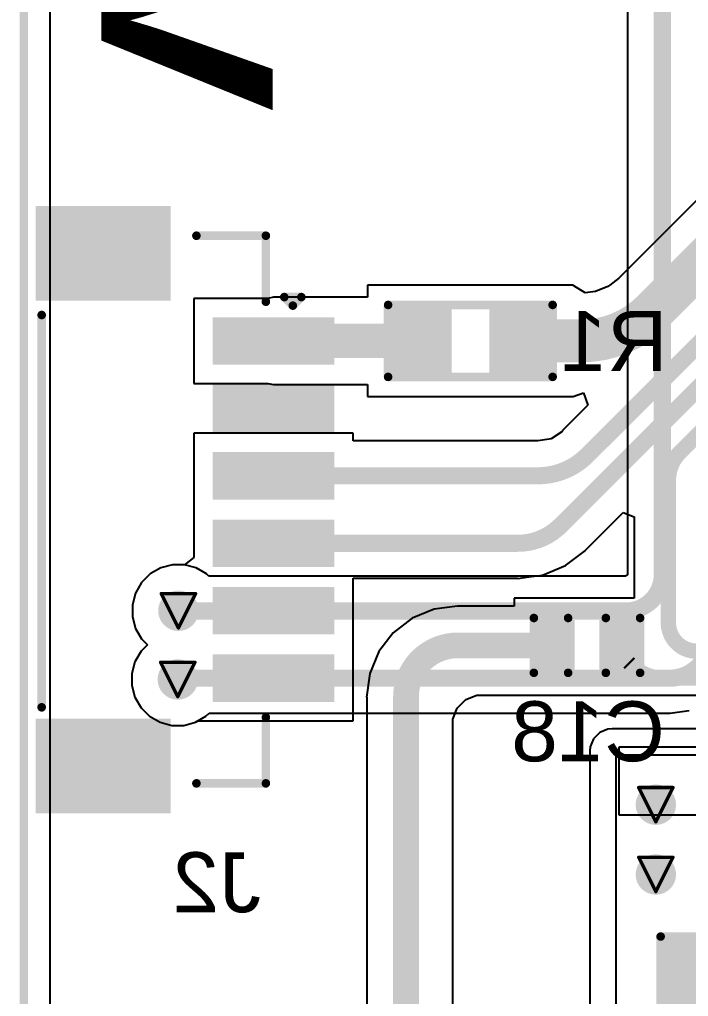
# Model space of a CAD drawing. Header units: inches. Extents: x -18 to 217, y -14 to 159.
# Drawn here: x -6.9 to 3.01, y 31.23 to 45.71 of the extents above; entities that cross this region are included whole.
import ezdxf

# ---------------------------------------------------------------- set-up
doc = ezdxf.new("R2010")
doc.units = ezdxf.units.IN
for name, color, linetype in [('Board Outline', 216, 'Continuous'), ('Bottom Layer', 5, 'Continuous'), ('Bottom Overlay', 54, 'Continuous'), ('Bottom Paste', 16, 'Continuous'), ('Bottom Solder', 6, 'Continuous'), ('Drill Drawing', 1, 'Continuous'), ('Top Layer', 1, 'Continuous'), ('Via Holes', 16, 'Continuous')]:
    doc.layers.add(name, color=color, linetype=linetype)
doc.styles.add('Arial', font='', dxfattribs={"height": 0.2})
doc.styles.add('Arial Black_Bold', font='', dxfattribs={"height": 0.2})
doc.styles.get('Arial').set_extended_font_data('Arial')
doc.styles.get('Arial Black_Bold').set_extended_font_data('Arial Black', bold=True)

# ---------------------------------------------------------------- blocks, each defined once
blk = doc.blocks.new('R___0603_B_69')
at = {"layer": 'Bottom Layer'}
for points in [[(-1.143, -0.4445), (-1.143, 0.4445), (-0.3809999999999999, 0.4445), (-0.3809999999999999, -0.4445)], [(0.3809999999999999, -0.4445), (0.3809999999999999, 0.4445), (1.143, 0.4445), (1.143, -0.4445)]]:
    blk.add_hatch(color=5, dxfattribs=at).paths.add_polyline_path(points)
at = {"layer": 'Bottom Paste'}
for points in [[(-1.143, -0.4445), (-1.143, 0.4445), (-0.3809999999999999, 0.4445), (-0.3809999999999999, -0.4445)], [(0.3809999999999999, -0.4445), (0.3809999999999999, 0.4445), (1.143, 0.4445), (1.143, -0.4445)]]:
    blk.add_hatch(color=16, dxfattribs=at).paths.add_polyline_path(points)
at = {"layer": 'Bottom Solder'}
for points in [[(-1.2446, -0.5460999999999999), (-1.2446, 0.5460999999999999), (-0.2794, 0.5460999999999999), (-0.2794, -0.5460999999999999)], [(0.2794, -0.5460999999999999), (0.2794, 0.5460999999999999), (1.2446, 0.5460999999999999), (1.2446, -0.5460999999999999)]]:
    blk.add_hatch(color=6, dxfattribs=at).paths.add_polyline_path(points)
at = {"layer": 'Bottom Overlay', "const_width": 0.127}
for points in [[(-1.2192, 0.53340254), (1.21919492, 0.53340508)], [(-1.2192, -0.53339492), (-1.2192, 0.53340254)], [(1.21919492, 0.53340508), (1.2192, -0.53339492)], [(-1.2192, -0.53339492), (1.2192, -0.53339492)]]:
    blk.add_lwpolyline(points, dxfattribs=at)
at = {"layer": 'Bottom Overlay', "const_width": 0.0635}
for points in [[(-1.25095, 0.53340254, 1), (-1.18745, 0.53340254, 1)], [(-1.25095, 0.53340254, 1), (-1.18745, 0.53340254, 1)], [(1.18744492, 0.53340508, 1), (1.25094492, 0.53340508, 1)], [(1.18744492, 0.53340508, 1), (1.25094492, 0.53340508, 1)], [(-1.25095, -0.53339492, 1), (-1.18745, -0.53339492, 1)], [(-1.25095, -0.53339492, 1), (-1.18745, -0.53339492, 1)], [(1.18745, -0.53339492, 1), (1.25095, -0.53339492, 1)], [(1.18745, -0.53339492, 1), (1.25095, -0.53339492, 1)]]:
    blk.add_lwpolyline(points, format="xyb", close=True, dxfattribs=at)
blk = doc.blocks.new('V________T______B_70')
at = {"layer": 'Bottom Layer'}
for points in [[(-2.7499945, 2.06249397), (-2.2499955, 2.06249397), (-2.2499955, 0.46249463), (-2.7499945, 0.46249463)], [(-1.7499965, 2.06249651), (-1.2499975, 2.06249651), (-1.2499975, 0.46249717), (-1.7499965, 0.46249717)], [(-0.7499908799999999, 2.06249397), (-0.24999188, 2.06249397), (-0.24999188, 0.46249463), (-0.7499908799999999, 0.46249463)], [(0.2499995, 2.06249651), (0.7499985, 2.06249651), (0.7499985, 0.46249717), (0.2499995, 0.46249717)], [(1.25000258, 2.06249651), (1.75000158, 2.06249651), (1.75000158, 0.46249717), (1.25000258, 0.46249717)], [(2.25000312, 2.06249651), (2.75000212, 2.06249651), (2.75000212, 0.46249717), (2.25000312, 0.46249717)], [(-4.39999755, -0.36249991), (-3.199997409999999, -0.36249991), (-3.199997409999999, -2.16249885), (-4.39999755, -2.16249885)], [(3.20000249, -0.36250245), (4.400002629999999, -0.36250245), (4.400002629999999, -2.16250139), (3.20000249, -2.16250139)]]:
    blk.add_hatch(color=5, dxfattribs=at).paths.add_polyline_path(points)
at = {"layer": 'Bottom Paste'}
for points in [[(-2.7499945, 2.06249397), (-2.2499955, 2.06249397), (-2.2499955, 0.46249463), (-2.7499945, 0.46249463)], [(-1.7499965, 2.06249651), (-1.2499975, 2.06249651), (-1.2499975, 0.46249717), (-1.7499965, 0.46249717)], [(-0.7499908799999999, 2.06249397), (-0.24999188, 2.06249397), (-0.24999188, 0.46249463), (-0.7499908799999999, 0.46249463)], [(0.2499995, 2.06249651), (0.7499985, 2.06249651), (0.7499985, 0.46249717), (0.2499995, 0.46249717)], [(1.25000258, 2.06249651), (1.75000158, 2.06249651), (1.75000158, 0.46249717), (1.25000258, 0.46249717)], [(2.25000312, 2.06249651), (2.75000212, 2.06249651), (2.75000212, 0.46249717), (2.25000312, 0.46249717)], [(-4.39999755, -0.36249991), (-3.199997409999999, -0.36249991), (-3.199997409999999, -2.16249885), (-4.39999755, -2.16249885)], [(3.20000249, -0.36250245), (4.400002629999999, -0.36250245), (4.400002629999999, -2.16250139), (3.20000249, -2.16250139)]]:
    blk.add_hatch(color=16, dxfattribs=at).paths.add_polyline_path(points)
at = {"layer": 'Bottom Solder'}
for points in [[(-2.8515945, 2.16409397), (-2.1483955, 2.16409397), (-2.1483955, 0.3608946299999999), (-2.8515945, 0.3608946299999999)], [(-1.8515965, 2.16409651), (-1.1483975, 2.16409651), (-1.1483975, 0.36089717), (-1.8515965, 0.36089717)], [(-0.8515908799999999, 2.16409397), (-0.14839188, 2.16409397), (-0.14839188, 0.3608946299999999), (-0.8515908799999999, 0.3608946299999999)], [(0.1483995, 2.16409651), (0.8515985, 2.16409651), (0.8515985, 0.36089717), (0.1483995, 0.36089717)], [(1.14840258, 2.16409651), (1.85160158, 2.16409651), (1.85160158, 0.36089717), (1.14840258, 0.36089717)], [(2.14840312, 2.16409651), (2.85160212, 2.16409651), (2.85160212, 0.36089717), (2.14840312, 0.36089717)], [(-4.50159755, -0.26089991), (-3.09839741, -0.26089991), (-3.09839741, -2.26409885), (-4.50159755, -2.26409885)], [(3.09840249, -0.26090245), (4.50160263, -0.26090245), (4.50160263, -2.26410139), (3.09840249, -2.26410139)]]:
    blk.add_hatch(color=6, dxfattribs=at).paths.add_polyline_path(points)
at = {"layer": 'Bottom Overlay', "const_width": 0.127}
for points in [[(-3.02259746, 1.54939746), (-3.14959746, 1.67639492)], [(-3.14959746, 1.42239492), (-3.14959746, 1.67639492)], [(-3.14959746, 1.42239492), (-3.02259746, 1.54939746)], [(-4.05920194, 0.120396), (-4.0591994, 1.1499977)], [(-3.08040024, 1.14999516), (-4.0591994, 1.1499977)], [(4.059204479999999, 1.15000024), (3.0804104, 1.15000024)], [(4.05920702, 0.12039854), (4.059204479999999, 1.15000024)], [(2.93220394, -2.1731986), (-2.88439606, -2.1731986)]]:
    blk.add_lwpolyline(points, dxfattribs=at)
at = {"layer": 'Bottom Overlay', "const_width": 0.0635}
for points in [[(-3.18134746, 1.67639492, 1), (-3.11784746, 1.67639492, 1)], [(-3.18134746, 1.67639492, 1), (-3.11784746, 1.67639492, 1)], [(-3.05434746, 1.54939746, 1), (-2.99084746, 1.54939746, 1)], [(-3.05434746, 1.54939746, 1), (-2.99084746, 1.54939746, 1)], [(-3.18134746, 1.42239492, 1), (-3.11784746, 1.42239492, 1)], [(-3.18134746, 1.42239492, 1), (-3.11784746, 1.42239492, 1)], [(-4.0909494, 1.1499977, 1), (-4.0274494, 1.1499977, 1)], [(-4.0909494, 1.1499977, 1), (-4.0274494, 1.1499977, 1)], [(-3.11215024, 1.14999516, 1), (-3.04865024, 1.14999516, 1)], [(3.0486604, 1.15000024, 1), (3.1121604, 1.15000024, 1)], [(4.02745448, 1.15000024, 1), (4.09095448, 1.15000024, 1)], [(4.02745448, 1.15000024, 1), (4.09095448, 1.15000024, 1)], [(-4.09095194, 0.120396, 1), (-4.02745194, 0.120396, 1)], [(4.027457019999999, 0.12039854, 1), (4.090957019999999, 0.12039854, 1)], [(-2.91614606, -2.1731986, 1), (-2.85264606, -2.1731986, 1)], [(2.90045394, -2.1731986, 1), (2.96395394, -2.1731986, 1)]]:
    blk.add_lwpolyline(points, format="xyb", close=True, dxfattribs=at)
blk = doc.blocks.new('C___1210_B_74')
at = {"layer": 'Bottom Layer'}
for points in [[(-2.03200508, 1.39699746), (-0.50800508, 1.39699746), (-0.50800508, -1.39700254), (-2.03200508, -1.39700254)], [(0.508, 1.397), (2.032, 1.397), (2.032, -1.397), (0.508, -1.397)]]:
    blk.add_hatch(color=5, dxfattribs=at).paths.add_polyline_path(points)
at = {"layer": 'Bottom Paste'}
for points in [[(-2.03200508, 1.39699746), (-0.50800508, 1.39699746), (-0.50800508, -1.39700254), (-2.03200508, -1.39700254)], [(0.508, 1.397), (2.032, 1.397), (2.032, -1.397), (0.508, -1.397)]]:
    blk.add_hatch(color=16, dxfattribs=at).paths.add_polyline_path(points)
at = {"layer": 'Bottom Solder'}
for points in [[(-2.13360508, 1.49859746), (-0.40640508, 1.49859746), (-0.40640508, -1.49860254), (-2.13360508, -1.49860254)], [(0.4064, 1.4986), (2.1336, 1.4986), (2.1336, -1.4986), (0.4064, -1.4986)]]:
    blk.add_hatch(color=6, dxfattribs=at).paths.add_polyline_path(points)
at = {"layer": 'Bottom Overlay', "const_width": 0.127}
for points in [[(-2.1336, -1.4986), (-2.1336, 1.4986)], [(-2.1336, 1.4986), (-0.5841999999999999, 1.4986)], [(0.5841999999999999, 1.4986), (2.1336, 1.4986)], [(2.1336, -1.4986), (2.1336, 1.4986)], [(-2.1336, -1.4986), (-0.5841999999999999, -1.4986)], [(0.5841999999999999, -1.4986), (2.1336, -1.4986)]]:
    blk.add_lwpolyline(points, dxfattribs=at)
at = {"layer": 'Bottom Overlay', "const_width": 0.0635}
for points in [[(-2.16535, 1.4986, 1), (-2.10185, 1.4986, 1)], [(-2.16535, 1.4986, 1), (-2.10185, 1.4986, 1)], [(-0.61595, 1.4986, 1), (-0.5524499999999999, 1.4986, 1)], [(0.5524499999999999, 1.4986, 1), (0.61595, 1.4986, 1)], [(2.10185, 1.4986, 1), (2.16535, 1.4986, 1)], [(2.10185, 1.4986, 1), (2.16535, 1.4986, 1)], [(-2.16535, -1.4986, 1), (-2.10185, -1.4986, 1)], [(-2.16535, -1.4986, 1), (-2.10185, -1.4986, 1)], [(-0.61595, -1.4986, 1), (-0.5524499999999999, -1.4986, 1)], [(0.5524499999999999, -1.4986, 1), (0.61595, -1.4986, 1)], [(2.10185, -1.4986, 1), (2.16535, -1.4986, 1)], [(2.10185, -1.4986, 1), (2.16535, -1.4986, 1)]]:
    blk.add_lwpolyline(points, format="xyb", close=True, dxfattribs=at)
blk = doc.blocks.new('C___0402_B_77')
at = {"layer": 'Bottom Layer'}
for points in [[(-0.24129746, 0.3175), (-0.24129746, -0.3175), (-0.69849746, -0.3175), (-0.69849746, 0.3175)], [(0.6985025399999999, 0.31750254), (0.6985025399999999, -0.31749746), (0.24130254, -0.31749746), (0.24130254, 0.31750254)]]:
    blk.add_hatch(color=5, dxfattribs=at).paths.add_polyline_path(points)
at = {"layer": 'Bottom Paste'}
for points in [[(-0.24129746, 0.3175), (-0.24129746, -0.3175), (-0.69849746, -0.3175), (-0.69849746, 0.3175)], [(0.6985025399999999, 0.31750254), (0.6985025399999999, -0.31749746), (0.24130254, -0.31749746), (0.24130254, 0.31750254)]]:
    blk.add_hatch(color=16, dxfattribs=at).paths.add_polyline_path(points)
at = {"layer": 'Bottom Solder'}
for points in [[(-0.18129758, 0.37749988), (-0.18129758, -0.37749988), (-0.7584973399999999, -0.37749988), (-0.7584973399999999, 0.37749988)], [(0.75850242, 0.37750242), (0.75850242, -0.37749734), (0.18130266, -0.37749734), (0.1813026599999999, 0.37750242)]]:
    blk.add_hatch(color=6, dxfattribs=at).paths.add_polyline_path(points)
at = {"layer": 'Bottom Overlay', "const_width": 0.127}
for points in [[(-0.7874, 0.40639492), (-0.78740254, -0.40640508)], [(-0.27939492, 0.40639746), (-0.7874, 0.40639492)], [(0.78739746, 0.4064), (0.2794127, 0.4064)], [(0.7874050799999999, -0.4064), (0.78739746, 0.4064)], [(-0.27939746, -0.40641524), (-0.78740254, -0.40640508)], [(0.7874050799999999, -0.4064), (0.27940508, -0.40640508)]]:
    blk.add_lwpolyline(points, dxfattribs=at)
at = {"layer": 'Bottom Overlay', "const_width": 0.0635}
for points in [[(-0.8191499999999999, 0.40639492, 1), (-0.7556499999999999, 0.40639492, 1)], [(-0.8191499999999999, 0.40639492, 1), (-0.7556499999999999, 0.40639492, 1)], [(-0.31114492, 0.40639746, 1), (-0.24764492, 0.40639746, 1)], [(0.2476627, 0.4064, 1), (0.3111627, 0.4064, 1)], [(0.7556474599999999, 0.4064, 1), (0.8191474599999999, 0.4064, 1)], [(0.7556474599999999, 0.4064, 1), (0.8191474599999999, 0.4064, 1)], [(-0.8191525399999998, -0.40640508, 1), (-0.75565254, -0.40640508, 1)], [(-0.8191525399999998, -0.40640508, 1), (-0.75565254, -0.40640508, 1)], [(-0.31114746, -0.40641524, 1), (-0.24764746, -0.40641524, 1)], [(0.24765508, -0.40640508, 1), (0.31115508, -0.40640508, 1)], [(0.75565508, -0.4064, 1), (0.8191550799999999, -0.4064, 1)], [(0.75565508, -0.4064, 1), (0.8191550799999999, -0.4064, 1)]]:
    blk.add_lwpolyline(points, format="xyb", close=True, dxfattribs=at)

msp = doc.modelspace()

# ---------------------------------------------------------------- hatches: boundary and pattern name
at = {"layer": 'Bottom Layer'}
h = msp.add_hatch(color=5, dxfattribs=at)
edge = h.paths.add_edge_path()
edge.add_arc((-4.54761346, 36.94999468), 0.2999994, 0, 360)
h = msp.add_hatch(color=5, dxfattribs=at)
edge = h.paths.add_edge_path()
edge.add_arc((-4.55709528, 35.9310305), 0.2999994, 0, 360)
h = msp.add_hatch(color=5, dxfattribs=at)
edge = h.paths.add_edge_path()
edge.add_arc((2.52866398, 34.07499916), 0.2999994, 0, 360)
h = msp.add_hatch(color=5, dxfattribs=at)
edge = h.paths.add_edge_path()
edge.add_arc((2.52866398, 33.04001012), 0.2999994, 0, 360)
at = {"layer": 'Top Layer'}
h = msp.add_hatch(color=1, dxfattribs=at)
edge = h.paths.add_edge_path()
edge.add_arc((-4.54761346, 36.94999468), 0.2999994, 0, 360)
h = msp.add_hatch(color=1, dxfattribs=at)
edge = h.paths.add_edge_path()
edge.add_arc((-4.55709528, 35.9310305), 0.2999994, 0, 360)
h = msp.add_hatch(color=1, dxfattribs=at)
edge = h.paths.add_edge_path()
edge.add_arc((2.52866398, 34.07499916), 0.2999994, 0, 360)
h = msp.add_hatch(color=1, dxfattribs=at)
edge = h.paths.add_edge_path()
edge.add_arc((2.52866398, 33.04001012), 0.2999994, 0, 360)
at = {"layer": 'Via Holes'}
h = msp.add_hatch(color=7, dxfattribs=at)
edge = h.paths.add_edge_path()
edge.add_arc((-4.54761346, 36.94999468), 0.1499997, 0, 360)
h = msp.add_hatch(color=7, dxfattribs=at)
edge = h.paths.add_edge_path()
edge.add_arc((-4.55709528, 35.9310305), 0.1499997, 0, 360)
h = msp.add_hatch(color=7, dxfattribs=at)
edge = h.paths.add_edge_path()
edge.add_arc((2.52866398, 34.07499916), 0.1499997, 0, 360)
h = msp.add_hatch(color=7, dxfattribs=at)
edge = h.paths.add_edge_path()
edge.add_arc((2.52866398, 33.04001012), 0.1499997, 0, 360)

# ---------------------------------------------------------------- linework, layer by layer
at = {"layer": 'Board Outline', "const_width": 0.127}
msp.add_lwpolyline([(-6.839000799999999, -1.4500479), (-6.839000799999999, 82.39995204)], dxfattribs=at)
msp.add_lwpolyline([(-6.839000799999999, -1.4500479), (-6.839000799999999, 82.39995204)], dxfattribs=at)
msp.add_lwpolyline([(-6.839000799999999, -1.4500479), (-6.839000799999999, 82.39995204)], dxfattribs=at)
msp.add_lwpolyline([(-6.839000799999999, -1.4500479), (-6.839000799999999, 82.39995204)], dxfattribs=at)
at = {"layer": 'Bottom Layer'}
for p, q in [((-6.450550979999999, -1.4500479), (-6.450548439999999, 82.39994949999999)), ((3.801872, 43.7037353), (2.10243674, 42.00430004)), ((2.10243674, 42.00430004), (1.97969378, 41.88172726)), ((1.97969632, 41.88172726), (1.84469786, 41.7779708)), ((1.97969378, 41.88172726), (1.97969632, 41.88172726)), ((1.30359912, 41.77549175999999), (-1.74440088, 41.77549175999999)), ((-1.74440088, 41.77549175999999), (-1.74440088, 41.59743268)), ((1.30359912, 41.77247424), (1.30359912, 41.77549175999999)), ((1.31228846, 41.76453927999999), (1.30359912, 41.77247424)), ((1.48140166, 41.66107746), (1.31228846, 41.76453927999999)), ((1.81905148, 41.75829088), (1.63232338, 41.68094534)), ((1.84469786, 41.7779708), (1.81905148, 41.75829088)), ((-3.2216598, 41.58099126), (-4.32000152, 41.58099126)), ((-4.32000152, 41.58099126), (-4.32000152, 40.31899226)), ((-3.13900312, 41.59743268), (-3.2216598, 41.58099126)), ((-1.74440088, 41.59743268), (-3.13900312, 41.59743268)), ((1.63232338, 41.68094534), (1.48140166, 41.66107746)), ((-4.32000152, 40.31899226), (-3.2216598, 40.31899226)), ((-3.2216598, 40.31899226), (-3.13900312, 40.30255084)), ((-3.13900312, 40.30255084), (-1.74440088, 40.30255084)), ((-1.74440088, 40.30255084), (-1.74440088, 40.12449176)), ((-1.74440088, 40.12449176), (1.30359658, 40.12449176)), ((1.30359658, 40.12448921999999), (1.45647664, 40.18149444)), ((1.30359658, 40.12449176), (1.30359658, 40.12448921999999)), ((1.45647664, 40.18149444), (1.52019, 39.99502796)), ((1.52019, 39.99502796), (1.14529108, 39.62012903999999)), ((-1.95800472, 39.58098764), (-4.32000152, 39.58098764)), ((-4.32000152, 39.58098764), (-4.32000152, 38.31898863999999)), ((-1.95800472, 39.46793986), (-1.95800472, 39.58098764)), ((1.13466118, 39.60422102), (0.9795738599999999, 39.50059409999999)), ((1.14529108, 39.62012903999999), (1.13466118, 39.60422102)), ((0.7773009599999999, 39.46793986), (-1.95800472, 39.46793986)), ((0.77787754, 39.46782556), (0.7773009599999999, 39.46793986)), ((0.77843634, 39.46793732), (0.77787754, 39.46782556)), ((0.7784388799999999, 39.46793986), (0.77843634, 39.46793732)), ((0.94552008, 39.49381991999999), (0.7784388799999999, 39.46793986)), ((0.9795738599999999, 39.50059409999999), (0.94552008, 39.49381991999999)), ((1.60885378, 37.9726063), (2.04476096, 38.40851348)), ((2.04476096, 38.40851348), (2.20902784, 38.34047196)), ((-4.32000152, 38.31898863999999), (-4.319998979999999, 38.31898863999999)), ((-4.319998979999999, 38.31898863999999), (-4.319998979999999, 37.7368562)), ((2.20902784, 38.34047196), (2.20902784, 37.13429962)), ((1.4850491, 37.84602539999999), (1.60885378, 37.9726063)), ((1.34970266, 37.74165679999999), (1.48408136, 37.84476556)), ((1.48408136, 37.84476556), (1.4850491, 37.84602539999999)), ((-4.319998979999999, 37.7368562), (-4.45796162, 37.63099407999999)), ((1.19070628, 37.61965551999999), (1.34970266, 37.74165679999999)), ((-4.81047044, 37.58458574), (-4.965758419999999, 37.49493136)), ((-4.63726784, 37.63099407999999), (-4.81047044, 37.58458574)), ((-4.45796162, 37.63099407999999), (-4.63726784, 37.63099407999999)), ((0.84906866, 37.4781445), (1.19070628, 37.61965551999999)), ((-5.09255014, 37.36813964), (-5.18220452, 37.21285166)), ((-4.965758419999999, 37.49493136), (-5.09255014, 37.36813964)), ((-1.95800218, 36.31899517999999), (-1.95800218, 37.43204604)), ((-1.95800218, 37.43204604), (0.3012186, 37.43204604)), ((0.3012186, 37.43204604), (0.4785232999999999, 37.43038996)), ((0.4785232999999999, 37.43038996), (0.48244506, 37.42987179999999)), ((0.48244506, 37.42987179999999), (0.6474155199999999, 37.45159641999999)), ((0.6474155199999999, 37.45159641999999), (0.84906866, 37.4781445)), ((-5.18220452, 37.21285166), (-5.22861286, 37.03964906)), ((1.36841738, 37.13429708), (0.4286173799999999, 37.13429708)), ((0.4286173799999999, 37.13429708), (0.4286173799999999, 37.0184934)), ((2.20902784, 37.13429962), (1.36841738, 37.13429962)), ((1.36841738, 37.13429962), (1.36841738, 37.13429708)), ((-5.22861286, 37.03964906), (-5.22861286, 36.8603403)), ((-0.7589621599999999, 36.97290547999999), (-1.08399072, 36.83827532)), ((-0.4101617399999999, 37.01882613999999), (-0.7589621599999999, 36.97290547999999)), ((-0.4101617399999999, 37.0184934), (-0.4101617399999999, 37.01882613999999)), ((0.4286173799999999, 37.0184934), (-0.4101617399999999, 37.0184934)), ((-5.22861286, 36.8603403), (-5.18220452, 36.6871377)), ((-1.08399072, 36.83827532), (-1.36309862, 36.62410506)), ((-5.18220452, 36.6871377), (-5.09255014, 36.53184972)), ((-5.09255014, 36.53184972), (-5.00595392, 36.4452535)), ((-1.36309862, 36.62410506), (-1.57726888, 36.34499716)), ((-5.00595392, 36.4452535), (-5.10203196, 36.34917546)), ((-5.10203196, 36.34917546), (-5.19168634, 36.19388748)), ((-1.95800218, 35.31899464), (-1.95800218, 36.31899517999999)), ((-1.57726888, 36.34499716), (-1.71189904, 36.0199686)), ((-5.19168634, 36.19388748), (-5.23809468, 36.02068488)), ((-5.23809468, 36.02068488), (-5.23809468, 35.84137612)), ((-1.71189904, 36.0199686), (-1.7578197, 35.67116818)), ((-5.23809468, 35.84137612), (-5.19168634, 35.66817352)), ((-5.19168634, 35.66817352), (-5.10203196, 35.51288554)), ((-1.7578197, 35.67116818), (-1.75748696, 35.67116818)), ((-1.75748696, 35.67116818), (-1.75748696, 26.23266788)), ((-0.4138574399999999, 35.50554494), (-0.28767532, 35.6317296)), ((-0.28767532, 35.6317296), (-0.122809, 35.70001749999999)), ((-0.122809, 35.70001749999999), (-0.03358388, 35.70001496)), ((-0.03358388, 35.70001496), (-0.03358134, 35.70002004)), ((-0.03358134, 35.70002004), (4.83602284, 35.70002004)), ((-5.10203196, 35.51288554), (-4.97524024, 35.38609382)), ((-0.4821453399999999, 35.34067862), (-0.4138574399999999, 35.50554494)), ((-4.97524024, 35.38609382), (-4.81995226, 35.29643944)), ((-0.4821427999999999, 35.2514535), (-0.4821453399999999, 35.34067862)), ((-4.81995226, 35.29643944), (-4.646749659999999, 35.2500311)), ((-4.646749659999999, 35.2500311), (-4.4674409, 35.2500311)), ((-4.4674409, 35.2500311), (-4.2942383, 35.29643944)), ((-4.2942383, 35.29643944), (-4.25517056, 35.31899464)), ((-4.25517056, 35.31899464), (-1.95800218, 35.31899464)), ((-0.4821427999999999, 27.10334432), (-0.4821427999999999, 35.2514535)), ((1.81806088, 35.1936177), (1.6979392, 35.14386164)), ((1.88307218, 35.20002104), (1.81806088, 35.1936177)), ((4.83602284, 35.20002104), (1.88307218, 35.20002104)), ((1.60600136, 35.0519238), (1.5562453, 34.93180212)), ((1.6979392, 35.14386164), (1.60600136, 35.0519238)), ((1.5562453, 34.93180212), (1.5498445, 34.86679336)), ((1.97801992, 34.92810134), (1.9779996, 33.92552778)), ((4.54558146, 34.92810134), (1.97801992, 34.92810134)), ((1.5498445, 34.86679336), (1.54984958, 22.20000132)), ((1.5498445, 34.86679336), (1.5498445, 34.86679336)), ((1.93831464, 22.20000132), (1.93830956, 34.81155597999999)), ((1.93830956, 34.81155597999999), (4.836020299999999, 34.81155597999999)), ((1.9779996, 33.92552778), (5.33602184, 33.92558112))]:
    msp.add_line(p, q, dxfattribs=at)
for points, const_width in [([(2.47827292, 41.38378565999999), (4.30004728, 43.20556002)], 0.635), ([(2.88726372, 39.29991124), (6.610642099999999, 43.02328961999999)], 0.2286), ([(1.1170031, 38.21325098), (5.736346159999999, 42.83259404)], 0.254), ([(1.51153876, 39.25388136), (4.61775556, 42.36009816)], 0.254), ([(-3.13900312, 40.94999176), (-0.98240088, 40.94999176)], 0.508), ([(0.54159912, 40.94999176), (0.60509912, 40.94999176)], 0.635), ([(0.60509912, 40.94999176), (1.43318992, 40.94998922)], 0.635), ([(-3.13900312, 38.94998813999999), (0.7773009599999999, 38.94998813999999)], 0.254), ([(0.7773009599999999, 38.94998813999999), (0.7784388799999999, 38.9499856)], 0.254), ([(2.7140281, 38.88210664), (2.71403064, 38.88102714)], 0.2286), ([(2.71403064, 36.77277888), (2.71403064, 38.88102714)], 0.2286), ([(-3.13900058, 37.94999776), (0.4799634799999999, 37.94999776)], 0.254), ([(-4.54761346, 36.94999468), (-3.13900058, 36.94999468)], 0.254), ([(-0.4101617399999999, 36.43579708), (1.03821738, 36.43579708)], 0.3809999999999999), ([(1.97801738, 36.43579962), (2.09866484, 36.22624962)], 0.2159), ([(2.09866484, 36.22624962), (2.1218906, 36.18590425999999)], 0.2159), ([(2.1218906, 36.18590425999999), (2.14207598, 36.16571634)], 0.2159), ([(2.14212932, 36.16566046), (2.14433912, 36.16345574)], 0.2159), ([(-4.54761346, 35.94999414), (-3.13900058, 35.94999414)], 0.254), ([(2.68901164, 35.94669467999999), (2.69005812, 35.94669722)], 0.2159), ([(2.69005812, 35.94669722), (4.43270132, 35.94669722)], 0.2159), ([(-1.17479064, 25.8612005), (-1.17479064, 35.67116818)], 0.3809999999999999)]:
    msp.add_lwpolyline(points, dxfattribs=dict(at, const_width=const_width))
for points, const_width in [([(2.47827292, 41.38378565999999, -0.198858457593218), (1.43318992, 40.94998922)], 0.635), ([(2.7140281, 38.88210664, -0.1990981547574386), (2.88726372, 39.29991124)], 0.2286), ([(1.51153876, 39.25388136, -0.1990551720311408), (0.7784388799999999, 38.9499856)], 0.254), ([(1.1170031, 38.21325098, -0.1999205168492798), (0.4799634799999999, 37.94999776)], 0.254), ([(3.13679332, 36.3500162, -0.4142135623730951), (2.71403064, 36.77277888)], 0.2286), ([(-1.17479064, 35.67116818, -0.4142135623730951), (-0.4101617399999999, 36.43579708)], 0.3809999999999999), ([(2.14213186, 36.165663, -8.94261590452e-05), (2.14207598, 36.16571634)], 0.2159), ([(2.68901164, 35.94669467999999, -0.1916790512518569), (2.14433912, 36.16345828)], 0.2159)]:
    msp.add_lwpolyline(points, format="xyb", dxfattribs=dict(at, const_width=const_width))
for points, const_width in [([(2.31952292, 41.38378565999999, 1), (2.63702292, 41.38378565999999, 1)], 0.3175), ([(2.31952292, 41.38378565999999, 1), (2.63702292, 41.38378565999999, 1)], 0.3175), ([(-3.26600312, 40.94999176, 1), (-3.01200312, 40.94999176, 1)], 0.254), ([(-1.10940088, 40.94999176, 1), (-0.8554008799999999, 40.94999176, 1)], 0.254), ([(0.38284912, 40.94999176, 1), (0.70034912, 40.94999176, 1)], 0.3175), ([(0.44634912, 40.94999176, 1), (0.7638491199999999, 40.94999176, 1)], 0.3175), ([(0.44634912, 40.94999176, 1), (0.7638491199999999, 40.94999176, 1)], 0.3175), ([(1.27443992, 40.94998922, 1), (1.59193992, 40.94998922, 1)], 0.3175), ([(1.27443992, 40.94998922, 1), (1.59193992, 40.94998922, 1)], 0.3175), ([(2.83011372, 39.29991124, 1), (2.94441372, 39.29991124, 1)], 0.1143), ([(2.83011372, 39.29991124, 1), (2.94441372, 39.29991124, 1)], 0.1143), ([(1.44803876, 39.25388136, 1), (1.57503876, 39.25388136, 1)], 0.127), ([(1.44803876, 39.25388136, 1), (1.57503876, 39.25388136, 1)], 0.127), ([(-3.20250312, 38.94998813999999, 1), (-3.07550312, 38.94998813999999, 1)], 0.127), ([(0.7138009599999999, 38.94998813999999, 1), (0.8408009599999999, 38.94998813999999, 1)], 0.127), ([(0.7138009599999999, 38.94998813999999, 1), (0.8408009599999999, 38.94998813999999, 1)], 0.127), ([(0.7149388799999999, 38.9499856, 1), (0.84193888, 38.9499856, 1)], 0.127), ([(0.7149388799999999, 38.9499856, 1), (0.84193888, 38.9499856, 1)], 0.127), ([(2.6568781, 38.88210664, 1), (2.7711781, 38.88210664, 1)], 0.1143), ([(2.6568781, 38.88210664, 1), (2.7711781, 38.88210664, 1)], 0.1143), ([(2.65688064, 38.88102714, 1), (2.77118064, 38.88102714, 1)], 0.1143), ([(2.65688064, 38.88102714, 1), (2.77118064, 38.88102714, 1)], 0.1143), ([(1.0535031, 38.21325098, 1), (1.1805031, 38.21325098, 1)], 0.127), ([(1.0535031, 38.21325098, 1), (1.1805031, 38.21325098, 1)], 0.127), ([(-3.20250058, 37.94999776, 1), (-3.07550058, 37.94999776, 1)], 0.127), ([(0.4164634799999999, 37.94999776, 1), (0.54346348, 37.94999776, 1)], 0.127), ([(0.4164634799999999, 37.94999776, 1), (0.54346348, 37.94999776, 1)], 0.127), ([(-4.611113459999999, 36.94999468, 1), (-4.48411346, 36.94999468, 1)], 0.127), ([(-3.20250058, 36.94999468, 1), (-3.07550058, 36.94999468, 1)], 0.127), ([(2.65688064, 36.77277888, 1), (2.77118064, 36.77277888, 1)], 0.1143), ([(2.65688064, 36.77277888, 1), (2.77118064, 36.77277888, 1)], 0.1143), ([(-0.5054117399999999, 36.43579708, 1), (-0.31491174, 36.43579708, 1)], 0.1905), ([(-0.5054117399999999, 36.43579708, 1), (-0.31491174, 36.43579708, 1)], 0.1905), ([(0.9429673799999999, 36.43579708, 1), (1.13346738, 36.43579708, 1)], 0.1905), ([(1.92404238, 36.43579962, 1), (2.03199238, 36.43579962, 1)], 0.10795), ([(2.04468984, 36.22624962, 1), (2.15263984, 36.22624962, 1)], 0.10795), ([(2.04468984, 36.22624962, 1), (2.15263984, 36.22624962, 1)], 0.10795), ([(2.0679156, 36.18590425999999, 1), (2.1758656, 36.18590425999999, 1)], 0.10795), ([(2.0679156, 36.18590425999999, 1), (2.1758656, 36.18590425999999, 1)], 0.10795), ([(2.08810098, 36.16571634, 1), (2.19605098, 36.16571634, 1)], 0.10795), ([(2.08810098, 36.16571634, 1), (2.19605098, 36.16571634, 1)], 0.10795), ([(2.08815432, 36.16566046, 1), (2.19610432, 36.16566046, 1)], 0.10795), ([(2.08815686, 36.165663, 1), (2.19610686, 36.165663, 1)], 0.10795), ([(2.09036412, 36.16345828, 1), (2.19831412, 36.16345828, 1)], 0.10795), ([(2.09036412, 36.16345574, 1), (2.19831412, 36.16345574, 1)], 0.10795), ([(-4.611113459999999, 35.94999414, 1), (-4.48411346, 35.94999414, 1)], 0.127), ([(-3.20250058, 35.94999414, 1), (-3.07550058, 35.94999414, 1)], 0.127), ([(2.63503664, 35.94669467999999, 1), (2.74298664, 35.94669467999999, 1)], 0.10795), ([(2.63503664, 35.94669467999999, 1), (2.74298664, 35.94669467999999, 1)], 0.10795), ([(2.63608312, 35.94669722, 1), (2.74403312, 35.94669722, 1)], 0.10795), ([(2.63608312, 35.94669722, 1), (2.74403312, 35.94669722, 1)], 0.10795), ([(-1.27004064, 35.67116818, 1), (-1.07954064, 35.67116818, 1)], 0.1905), ([(-1.27004064, 35.67116818, 1), (-1.07954064, 35.67116818, 1)], 0.1905)]:
    msp.add_lwpolyline(points, format="xyb", close=True, dxfattribs=dict(at, const_width=const_width))
at = {"layer": 'Drill Drawing', "const_width": 0.0508}
for points in [[(-4.80161346, 37.20399468), (-4.29361346, 37.20399468)], [(-4.80161346, 37.20399468), (-4.54761346, 36.69599468)], [(-4.54761346, 36.69599468), (-4.29361346, 37.20399468)], [(-4.81109528, 36.1850305), (-4.30309528, 36.1850305)], [(-4.81109528, 36.1850305), (-4.55709528, 35.6770305)], [(-4.55709528, 35.6770305), (-4.30309528, 36.1850305)], [(2.27466398, 34.32899916), (2.78266398, 34.32899916)], [(2.27466398, 34.32899916), (2.52866398, 33.82099916)], [(2.52866398, 33.82099916), (2.78266398, 34.32899916)], [(2.27466398, 33.29401012), (2.78266398, 33.29401012)], [(2.27466398, 33.29401012), (2.52866398, 32.78601011999999)], [(2.52866398, 32.78601011999999), (2.78266398, 33.29401012)]]:
    msp.add_lwpolyline(points, dxfattribs=at)
at = {"layer": 'Drill Drawing', "const_width": 0.0254}
for points in [[(-4.81431346, 37.20399468, 1), (-4.78891346, 37.20399468, 1)], [(-4.81431346, 37.20399468, 1), (-4.78891346, 37.20399468, 1)], [(-4.306313459999999, 37.20399468, 1), (-4.28091346, 37.20399468, 1)], [(-4.306313459999999, 37.20399468, 1), (-4.28091346, 37.20399468, 1)], [(-4.56031346, 36.69599468, 1), (-4.534913459999999, 36.69599468, 1)], [(-4.56031346, 36.69599468, 1), (-4.534913459999999, 36.69599468, 1)], [(-4.82379528, 36.1850305, 1), (-4.798395279999999, 36.1850305, 1)], [(-4.82379528, 36.1850305, 1), (-4.798395279999999, 36.1850305, 1)], [(-4.31579528, 36.1850305, 1), (-4.29039528, 36.1850305, 1)], [(-4.31579528, 36.1850305, 1), (-4.29039528, 36.1850305, 1)], [(-4.569795279999999, 35.6770305, 1), (-4.54439528, 35.6770305, 1)], [(-4.569795279999999, 35.6770305, 1), (-4.54439528, 35.6770305, 1)], [(2.26196398, 34.32899916, 1), (2.28736398, 34.32899916, 1)], [(2.26196398, 34.32899916, 1), (2.28736398, 34.32899916, 1)], [(2.76996398, 34.32899916, 1), (2.79536398, 34.32899916, 1)], [(2.76996398, 34.32899916, 1), (2.79536398, 34.32899916, 1)], [(2.51596398, 33.82099916, 1), (2.54136398, 33.82099916, 1)], [(2.51596398, 33.82099916, 1), (2.54136398, 33.82099916, 1)], [(2.26196398, 33.29401012, 1), (2.28736398, 33.29401012, 1)], [(2.26196398, 33.29401012, 1), (2.28736398, 33.29401012, 1)], [(2.76996398, 33.29401012, 1), (2.79536398, 33.29401012, 1)], [(2.76996398, 33.29401012, 1), (2.79536398, 33.29401012, 1)], [(2.51596398, 32.78601011999999, 1), (2.54136398, 32.78601011999999, 1)], [(2.51596398, 32.78601011999999, 1), (2.54136398, 32.78601011999999, 1)]]:
    msp.add_lwpolyline(points, format="xyb", close=True, dxfattribs=at)
at = {"layer": 'Top Layer'}
for p, q in [((-6.450550979999999, -1.4500479), (-6.450548439999999, 82.39994949999999)), ((2.1064474, 50.05407057999999), (2.1064474, 37.48418969999999)), ((-4.81047044, 37.58458574), (-4.965758419999999, 37.49493136)), ((-4.63726784, 37.63099407999999), (-4.81047044, 37.58458574)), ((-4.45795908, 37.63099407999999), (-4.63726784, 37.63099407999999)), ((-4.28475648, 37.58458574), (-4.45795908, 37.63099407999999)), ((-4.1294685, 37.49493136), (-4.28475648, 37.58458574)), ((-5.09255014, 37.36813964), (-5.18220452, 37.21285166)), ((-4.965758419999999, 37.49493136), (-5.09255014, 37.36813964)), ((-4.09847034, 37.4639332), (-4.1294685, 37.49493136)), ((2.0861909, 37.4639332), (-4.09847034, 37.4639332)), ((2.09959194, 37.47078866), (2.0861909, 37.46523876)), ((2.0861909, 37.46523876), (2.0861909, 37.4639332)), ((2.10514184, 37.48418969999999), (2.09959194, 37.47078866)), ((2.1064474, 37.48418969999999), (2.10514184, 37.48418969999999)), ((-5.18220452, 37.21285166), (-5.22861286, 37.03964906)), ((-5.22861286, 37.03964906), (-5.22861286, 36.8603403)), ((-5.22861286, 36.8603403), (-5.18220452, 36.6871377)), ((-5.18220452, 36.6871377), (-5.09255014, 36.53184972)), ((-5.09255014, 36.53184972), (-5.00595392, 36.4452535)), ((-5.00595392, 36.4452535), (-5.10203196, 36.34917546)), ((-5.10203196, 36.34917546), (-5.19168634, 36.19388748)), ((-5.19168634, 36.19388748), (-5.23809468, 36.02068488)), ((-5.23809468, 36.02068488), (-5.23809468, 35.84137612)), ((-5.23809468, 35.84137612), (-5.19168634, 35.66817352)), ((-5.19168634, 35.66817352), (-5.10203196, 35.51288554)), ((-5.10203196, 35.51288554), (-4.97524024, 35.38609382)), ((-4.97524024, 35.38609382), (-4.81995226, 35.29643944)), ((-4.2942383, 35.29643944), (-4.13895032, 35.38609382)), ((-4.13895032, 35.38609382), (-4.09300172, 35.43204241999999)), ((-4.09300172, 35.43204241999999), (2.73452844, 35.43204241999999)), ((2.73452844, 35.43204241999999), (2.74072096, 35.43327432)), ((2.74072096, 35.43327432), (3.02296576, 35.47043198)), ((-4.81995226, 35.29643944), (-4.646749659999999, 35.2500311)), ((-4.646749659999999, 35.2500311), (-4.4674409, 35.2500311)), ((-4.4674409, 35.2500311), (-4.2942383, 35.29643944))]:
    msp.add_line(p, q, dxfattribs=at)
at = {"layer": 'Top Layer', "const_width": 0.254}
for points in [[(2.62439912, 37.48418969999999), (2.62439912, 50.4992005)], [(-4.54761346, 36.94999468), (-4.54360026, 36.94598147999999)], [(-4.54360026, 36.94598147999999), (2.0861909, 36.94598147999999)], [(-4.55709528, 35.9310305), (-4.53813164, 35.94999414)], [(-4.53813164, 35.94999414), (2.73452844, 35.94999414)]]:
    msp.add_lwpolyline(points, dxfattribs=at)
for points in [[(2.62439912, 37.48418969999999, -0.4142135623730951), (2.0861909, 36.94598147999999)], [(3.331428439999999, 36.54689414, -0.4142135623730951), (2.73452844, 35.94999414)]]:
    msp.add_lwpolyline(points, format="xyb", dxfattribs=at)
at = {"layer": 'Top Layer', "const_width": 0.127}
for points in [[(2.56089912, 37.48418969999999, 1), (2.68789912, 37.48418969999999, 1)], [(2.56089912, 37.48418969999999, 1), (2.68789912, 37.48418969999999, 1)], [(-4.611113459999999, 36.94999468, 1), (-4.48411346, 36.94999468, 1)], [(-4.60710026, 36.94598147999999, 1), (-4.48010026, 36.94598147999999, 1)], [(-4.60710026, 36.94598147999999, 1), (-4.48010026, 36.94598147999999, 1)], [(2.0226909, 36.94598147999999, 1), (2.1496909, 36.94598147999999, 1)], [(2.0226909, 36.94598147999999, 1), (2.1496909, 36.94598147999999, 1)], [(-4.60163164, 35.94999414, 1), (-4.47463164, 35.94999414, 1)], [(-4.60163164, 35.94999414, 1), (-4.47463164, 35.94999414, 1)], [(2.67102844, 35.94999414, 1), (2.79802844, 35.94999414, 1)], [(2.67102844, 35.94999414, 1), (2.79802844, 35.94999414, 1)], [(-4.62059528, 35.9310305, 1), (-4.493595279999999, 35.9310305, 1)]]:
    msp.add_lwpolyline(points, format="xyb", close=True, dxfattribs=at)

# ---------------------------------------------------------------- block references
for name, p, rotation in [('V________T______B_70', (-4.40149742, 38.44999676), 270), ('C___0402_B_77', (1.50811992, 36.43579962), 180)]:
    msp.add_blockref(name, p, dxfattribs=dict(rotation=rotation))
for name, p in [('R___0603_B_69', (-0.22040088, 40.94999176)), ('C___1210_B_74', (4.733264599999999, 30.62139164))]:
    msp.add_blockref(name, p)

# ---------------------------------------------------------------- texts
at = {"layer": 'Bottom Overlay', "style": 'Arial Black_Bold', "text_generation_flag": 2}
msp.add_text('VOLTLINK', height=2.54, rotation=270, dxfattribs=at).set_placement((-5.69142118, 44.34219732))
at = {"layer": 'Bottom Overlay', "style": 'Arial', "text_generation_flag": 2}
for s, p in [('R1', (2.70393668, 40.50500408)), ('C18', (2.66308332, 34.71771568)), ('J2', (-3.32429104, 32.4806056))]:
    msp.add_text(s, height=0.889, dxfattribs=at).set_placement(p)

doc.saveas('drawing.dxf')
